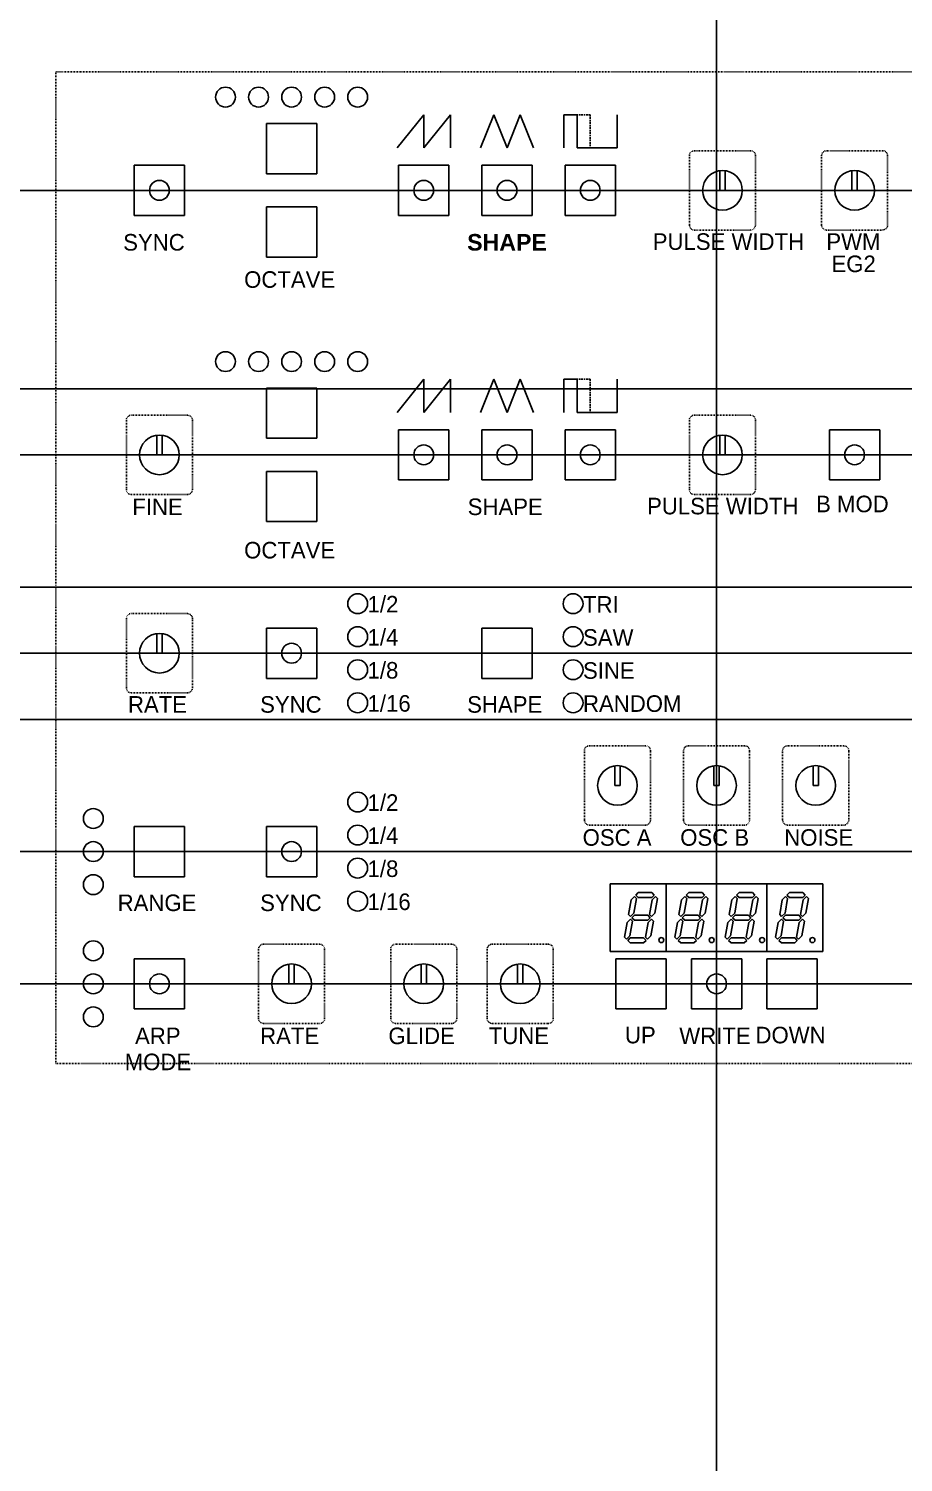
# Model space of a CAD drawing. Extents: x -1951 to 2029, y -1958 to 1511.
# Drawn here: x -22.2 to 110.1, y -223.2 to -6.4 of the extents above; entities that cross this region are included whole.
import ezdxf

# ---------------------------------------------------------------- set-up
doc = ezdxf.new("R2010")
doc.units = 0
for name, pattern in [('BORDER', [0.875, 0.25, -0.125, 0.25, -0.125, 0, -0.125]), ('DASHED', [0.375, 0.25, -0.125]), ('DOT', [0.125, 0, -0.125])]:
    doc.linetypes.add(name, pattern=pattern)
doc.layers.add('CONSTRUCTION', color=7, linetype='CONTINUOUS')
doc.layers.add('LAYER1', color=7, linetype='CONTINUOUS')
doc.styles.add('TEXT205812', font='arialbd.ttf', dxfattribs={"height": 0.2})
doc.styles.add('TEXT205845', font='txt', dxfattribs={"height": 0.2})
doc.styles.add('TEXT205848', font='txt', dxfattribs={"height": 0.2})
doc.styles.add('TEXT205851', font='txt', dxfattribs={"height": 0.2})
doc.styles.add('TEXT205854', font='txt', dxfattribs={"height": 0.2})
doc.styles.add('TEXT206073', font='txt', dxfattribs={"height": 0.2})
doc.styles.add('TEXT206076', font='txt', dxfattribs={"height": 0.2})
doc.styles.add('TEXT206079', font='txt', dxfattribs={"height": 0.2})
doc.styles.add('TEXT206082', font='txt', dxfattribs={"height": 0.2})
doc.styles.add('TEXT206085', font='txt', dxfattribs={"height": 0.2})
doc.styles.add('TEXT207036', font='txt', dxfattribs={"height": 0.2})
doc.styles.add('TEXT207039', font='txt', dxfattribs={"height": 0.2})
doc.styles.add('TEXT207042', font='txt', dxfattribs={"height": 0.2})
doc.styles.add('TEXT207197', font='txt', dxfattribs={"height": 0.2})
doc.styles.add('TEXT207208', font='txt', dxfattribs={"height": 0.2})
doc.styles.add('TEXT207295', font='txt', dxfattribs={"height": 0.2})
doc.styles.add('TEXT207298', font='txt', dxfattribs={"height": 0.2})
doc.styles.add('TEXT207349', font='txt', dxfattribs={"height": 0.2})
doc.styles.add('TEXT207368', font='txt', dxfattribs={"height": 0.2})
doc.styles.add('TEXT207415', font='txt', dxfattribs={"height": 0.2})
doc.styles.add('TEXT207421', font='txt', dxfattribs={"height": 0.2})
doc.styles.add('TEXT207464', font='txt', dxfattribs={"height": 0.2})
doc.styles.add('TEXT207467', font='txt', dxfattribs={"height": 0.2})
doc.styles.add('TEXT207520', font='txt', dxfattribs={"height": 0.2})
doc.styles.add('TEXT207720', font='txt', dxfattribs={"height": 0.2})
doc.styles.add('TEXT207847', font='txt', dxfattribs={"height": 0.2})
doc.styles.add('TEXT207850', font='txt', dxfattribs={"height": 0.2})
doc.styles.add('TEXT208409', font='txt', dxfattribs={"height": 0.2})
doc.styles.add('TEXT208412', font='txt', dxfattribs={"height": 0.2})
doc.styles.add('TEXT208415', font='txt', dxfattribs={"height": 0.2})
doc.styles.add('TEXT208418', font='txt', dxfattribs={"height": 0.2})
doc.styles.add('TEXT208429', font='txt', dxfattribs={"height": 0.2})
doc.styles.add('TEXT208432', font='txt', dxfattribs={"height": 0.2})
doc.styles.add('TEXT208435', font='txt', dxfattribs={"height": 0.2})
doc.styles.add('TEXT208438', font='txt', dxfattribs={"height": 0.2})
doc.styles.add('TEXT208441', font='txt', dxfattribs={"height": 0.2})
doc.styles.add('TEXT208444', font='txt', dxfattribs={"height": 0.2})
doc.styles.add('TEXT208447', font='txt', dxfattribs={"height": 0.2})
doc.styles.add('TEXT208450', font='txt', dxfattribs={"height": 0.2})

msp = doc.modelspace()

# ---------------------------------------------------------------- linework, layer by layer
at = {"layer": 'CONSTRUCTION', "color": 6}
for p, q in [((81.87, 1511.29), (81.87, -1957.74)), ((-1308.95, -30.86), (1353.98, -30.86)), ((-584.27, -60.86), (964.3, -60.86)), ((807.81, -70.86), (-745.5, -70.86)), ((-391.89, -90.86), (589.76, -90.86)), ((1007.83, -100.86), (-826.65, -100.86)), ((1893.86, -110.86), (-1951.12, -110.86)), ((-483.11, -130.86), (701.65, -130.86)), ((2028.99, -150.86), (-1807.33, -150.86))]:
    msp.add_line(p, q, dxfattribs=at)
at = {"layer": 'LAYER1', "color": 7, "linetype": 'DOT'}
for p, q in [((181.87, -12.92), (-18.13, -12.92)), ((-18.13, -12.92), (-18.13, -162.92)), ((-18.13, -162.92), (181.87, -162.92))]:
    msp.add_line(p, q, dxfattribs=at)
at = {"layer": 'LAYER1', "color": 7}
for p, q in [((37.56, -19.44), (33.54, -24.44)), ((37.56, -24.44), (37.56, -19.44)), ((41.59, -19.44), (37.56, -24.44)), ((41.59, -24.44), (41.59, -19.44)), ((46.14, -24.44), (48.15, -19.44)), ((48.15, -19.44), (50.16, -24.44)), ((50.16, -24.44), (52.17, -19.44)), ((52.17, -19.44), (54.19, -24.44)), ((60.76, -19.44), (58.76, -19.44)), ((58.76, -24.44), (58.76, -19.44)), ((60.76, -19.44), (60.76, -24.44)), ((66.81, -19.44), (66.81, -24.44)), ((21.36, -20.76), (13.76, -20.76)), ((13.76, -20.76), (13.76, -28.36)), ((21.36, -20.76), (13.76, -20.76)), ((13.76, -20.76), (13.76, -28.36)), ((21.36, -20.76), (13.76, -20.76)), ((13.76, -20.76), (13.76, -28.36)), ((21.36, -20.76), (13.76, -20.76)), ((13.76, -20.76), (13.76, -28.36)), ((21.36, -20.76), (13.76, -20.76)), ((13.76, -20.76), (13.76, -28.36)), ((21.36, -28.36), (21.36, -20.76)), ((21.36, -28.36), (21.36, -20.76)), ((21.36, -28.36), (21.36, -20.76)), ((21.36, -28.36), (21.36, -20.76)), ((21.36, -28.36), (21.36, -20.76)), ((60.76, -24.44), (66.81, -24.44)), ((1.36, -27.06), (-6.24, -27.06)), ((-6.24, -27.06), (-6.24, -34.66)), ((1.36, -34.66), (1.36, -27.06)), ((41.36, -27.06), (33.76, -27.06)), ((33.76, -27.06), (33.76, -34.66)), ((41.36, -27.06), (33.76, -27.06)), ((33.76, -27.06), (33.76, -34.66)), ((41.36, -27.06), (33.76, -27.06)), ((33.76, -27.06), (33.76, -34.66)), ((41.36, -34.66), (41.36, -27.06)), ((41.36, -34.66), (41.36, -27.06)), ((41.36, -34.66), (41.36, -27.06)), ((53.96, -27.06), (46.36, -27.06)), ((46.36, -27.06), (46.36, -34.66)), ((53.96, -27.06), (46.36, -27.06)), ((46.36, -27.06), (46.36, -34.66)), ((53.96, -27.06), (46.36, -27.06)), ((46.36, -27.06), (46.36, -34.66)), ((53.96, -34.66), (53.96, -27.06)), ((53.96, -34.66), (53.96, -27.06)), ((53.96, -34.66), (53.96, -27.06)), ((66.56, -27.06), (58.96, -27.06)), ((58.96, -27.06), (58.96, -34.66)), ((66.56, -27.06), (58.96, -27.06)), ((58.96, -27.06), (58.96, -34.66)), ((66.56, -34.66), (66.56, -27.06)), ((66.56, -34.66), (66.56, -27.06)), ((82.36, -30.86), (82.36, -27.89)), ((82.36, -30.86), (82.36, -27.89)), ((82.36, -30.86), (82.36, -27.89)), ((83.16, -30.86), (83.16, -27.89)), ((83.16, -30.86), (83.16, -27.89)), ((83.16, -30.86), (83.16, -27.89)), ((102.36, -30.86), (102.36, -27.89)), ((102.36, -30.86), (102.36, -27.89)), ((102.36, -30.86), (102.36, -27.89)), ((102.36, -30.86), (102.36, -27.89)), ((103.16, -30.86), (103.16, -27.89)), ((103.16, -30.86), (103.16, -27.89)), ((103.16, -30.86), (103.16, -27.89)), ((103.16, -30.86), (103.16, -27.89)), ((13.76, -28.36), (21.36, -28.36)), ((13.76, -28.36), (21.36, -28.36)), ((13.76, -28.36), (21.36, -28.36)), ((13.76, -28.36), (21.36, -28.36)), ((13.76, -28.36), (21.36, -28.36)), ((82.36, -30.86), (83.16, -30.86)), ((82.36, -30.86), (83.16, -30.86)), ((82.36, -30.86), (83.16, -30.86)), ((102.36, -30.86), (103.16, -30.86)), ((102.36, -30.86), (103.16, -30.86)), ((102.36, -30.86), (103.16, -30.86)), ((102.36, -30.86), (103.16, -30.86)), ((-6.24, -34.66), (1.36, -34.66)), ((21.36, -33.36), (13.76, -33.36)), ((13.76, -33.36), (13.76, -40.96)), ((21.36, -33.36), (13.76, -33.36)), ((13.76, -33.36), (13.76, -40.96)), ((21.36, -40.96), (21.36, -33.36)), ((21.36, -40.96), (21.36, -33.36)), ((33.76, -34.66), (41.36, -34.66)), ((33.76, -34.66), (41.36, -34.66)), ((33.76, -34.66), (41.36, -34.66)), ((46.36, -34.66), (53.96, -34.66)), ((46.36, -34.66), (53.96, -34.66)), ((46.36, -34.66), (53.96, -34.66)), ((58.96, -34.66), (66.56, -34.66)), ((58.96, -34.66), (66.56, -34.66)), ((13.76, -40.96), (21.36, -40.96)), ((13.76, -40.96), (21.36, -40.96)), ((37.56, -59.44), (33.54, -64.44)), ((37.56, -64.44), (37.56, -59.44)), ((41.59, -59.44), (37.56, -64.44)), ((41.59, -64.44), (41.59, -59.44)), ((46.14, -64.44), (48.15, -59.44)), ((48.15, -59.44), (50.16, -64.44)), ((50.16, -64.44), (52.17, -59.44)), ((52.17, -59.44), (54.19, -64.44)), ((60.76, -59.44), (58.76, -59.44)), ((58.76, -64.44), (58.76, -59.44)), ((60.76, -59.44), (60.76, -64.44)), ((66.81, -59.44), (66.81, -64.44)), ((21.36, -60.76), (13.76, -60.76)), ((13.76, -60.76), (13.76, -68.36)), ((21.36, -68.36), (21.36, -60.76)), ((60.76, -64.44), (66.81, -64.44)), ((41.36, -67.06), (33.76, -67.06)), ((33.76, -67.06), (33.76, -74.66)), ((41.36, -67.06), (33.76, -67.06)), ((33.76, -67.06), (33.76, -74.66)), ((41.36, -74.66), (41.36, -67.06)), ((41.36, -74.66), (41.36, -67.06)), ((53.96, -67.06), (46.36, -67.06)), ((46.36, -67.06), (46.36, -74.66)), ((53.96, -67.06), (46.36, -67.06)), ((46.36, -67.06), (46.36, -74.66)), ((53.96, -74.66), (53.96, -67.06)), ((53.96, -74.66), (53.96, -67.06)), ((66.56, -67.06), (58.96, -67.06)), ((58.96, -67.06), (58.96, -74.66)), ((66.56, -67.06), (58.96, -67.06)), ((58.96, -67.06), (58.96, -74.66)), ((66.56, -74.66), (66.56, -67.06)), ((66.56, -74.66), (66.56, -67.06)), ((106.56, -67.06), (98.96, -67.06)), ((98.96, -67.06), (98.96, -74.66)), ((106.56, -67.06), (98.96, -67.06)), ((98.96, -67.06), (98.96, -74.66)), ((106.56, -67.06), (98.96, -67.06)), ((98.96, -67.06), (98.96, -74.66)), ((106.56, -74.66), (106.56, -67.06)), ((106.56, -74.66), (106.56, -67.06)), ((106.56, -74.66), (106.56, -67.06)), ((-2.84, -70.86), (-2.84, -67.89)), ((-2.84, -70.86), (-2.84, -67.89)), ((-2.04, -70.86), (-2.04, -67.89)), ((-2.04, -70.86), (-2.04, -67.89)), ((13.76, -68.36), (21.36, -68.36)), ((82.36, -70.86), (82.36, -67.89)), ((82.36, -70.86), (82.36, -67.89)), ((83.16, -70.86), (83.16, -67.89)), ((83.16, -70.86), (83.16, -67.89)), ((-2.84, -70.86), (-2.04, -70.86)), ((-2.84, -70.86), (-2.04, -70.86)), ((82.36, -70.86), (83.16, -70.86)), ((82.36, -70.86), (83.16, -70.86)), ((21.36, -73.36), (13.76, -73.36)), ((13.76, -73.36), (13.76, -80.96)), ((21.36, -73.36), (13.76, -73.36)), ((13.76, -73.36), (13.76, -80.96)), ((21.36, -73.36), (13.76, -73.36)), ((13.76, -73.36), (13.76, -80.96)), ((21.36, -80.96), (21.36, -73.36)), ((21.36, -80.96), (21.36, -73.36)), ((21.36, -80.96), (21.36, -73.36)), ((33.76, -74.66), (41.36, -74.66)), ((33.76, -74.66), (41.36, -74.66)), ((46.36, -74.66), (53.96, -74.66)), ((46.36, -74.66), (53.96, -74.66)), ((58.96, -74.66), (66.56, -74.66)), ((58.96, -74.66), (66.56, -74.66)), ((98.96, -74.66), (106.56, -74.66)), ((98.96, -74.66), (106.56, -74.66)), ((98.96, -74.66), (106.56, -74.66)), ((13.76, -80.96), (21.36, -80.96)), ((13.76, -80.96), (21.36, -80.96)), ((13.76, -80.96), (21.36, -80.96)), ((21.36, -97.06), (13.76, -97.06)), ((13.76, -97.06), (13.76, -104.66)), ((21.36, -104.66), (21.36, -97.06)), ((46.36, -97.06), (53.96, -97.06)), ((46.36, -104.66), (46.36, -97.06)), ((53.96, -97.06), (53.96, -104.66)), ((-2.84, -100.86), (-2.84, -97.89)), ((-2.04, -100.86), (-2.04, -97.89)), ((-2.84, -100.86), (-2.04, -100.86)), ((13.76, -104.66), (21.36, -104.66)), ((53.96, -104.66), (46.36, -104.66)), ((66.47, -120.86), (66.47, -117.89)), ((67.27, -120.86), (67.27, -117.89)), ((81.47, -120.86), (81.47, -117.89)), ((82.27, -120.86), (82.27, -117.89)), ((96.47, -120.86), (96.47, -117.89)), ((97.27, -120.86), (97.27, -117.89)), ((66.47, -120.86), (67.27, -120.86)), ((81.47, -120.86), (82.27, -120.86)), ((96.47, -120.86), (97.27, -120.86)), ((1.36, -127.06), (-6.24, -127.06)), ((-6.24, -127.06), (-6.24, -134.66)), ((1.36, -127.06), (-6.24, -127.06)), ((-6.24, -127.06), (-6.24, -134.66)), ((1.36, -127.06), (-6.24, -127.06)), ((-6.24, -127.06), (-6.24, -134.66)), ((1.36, -127.06), (-6.24, -127.06)), ((-6.24, -127.06), (-6.24, -134.66)), ((1.36, -134.66), (1.36, -127.06)), ((1.36, -134.66), (1.36, -127.06)), ((1.36, -134.66), (1.36, -127.06)), ((1.36, -134.66), (1.36, -127.06)), ((21.36, -127.06), (13.76, -127.06)), ((13.76, -127.06), (13.76, -134.66)), ((21.36, -127.06), (13.76, -127.06)), ((13.76, -127.06), (13.76, -134.66)), ((21.36, -127.06), (13.76, -127.06)), ((13.76, -127.06), (13.76, -134.66)), ((21.36, -134.66), (21.36, -127.06)), ((21.36, -134.66), (21.36, -127.06)), ((21.36, -134.66), (21.36, -127.06)), ((-6.24, -134.66), (1.36, -134.66)), ((-6.24, -134.66), (1.36, -134.66)), ((-6.24, -134.66), (1.36, -134.66)), ((-6.24, -134.66), (1.36, -134.66)), ((13.76, -134.66), (21.36, -134.66)), ((13.76, -134.66), (21.36, -134.66)), ((13.76, -134.66), (21.36, -134.66)), ((97.97, -135.76), (65.77, -135.76)), ((65.77, -135.76), (65.77, -145.96)), ((74.25, -135.76), (74.25, -145.96)), ((74.25, -145.96), (74.25, -135.76)), ((81.87, -135.76), (81.87, -145.96)), ((81.87, -145.96), (81.87, -135.76)), ((89.49, -135.76), (89.49, -145.96)), ((89.49, -145.96), (89.49, -135.76)), ((97.97, -145.96), (97.97, -135.76)), ((68.95, -138.15), (68.56, -140.38)), ((69.46, -137.64), (68.95, -138.15)), ((69.37, -140.17), (69.76, -137.94)), ((69.46, -137.64), (69.76, -137.94)), ((69.65, -137.44), (70.03, -137.06)), ((69.65, -137.44), (70.03, -137.82)), ((70.03, -137.06), (72.06, -137.06)), ((70.03, -137.82), (72.06, -137.82)), ((71.72, -140.38), (72.12, -138.15)), ((72.44, -137.44), (72.06, -137.06)), ((72.44, -137.44), (72.06, -137.82)), ((72.63, -137.64), (72.12, -138.15)), ((72.93, -137.94), (72.53, -140.17)), ((72.63, -137.64), (72.93, -137.94)), ((76.57, -138.15), (76.18, -140.38)), ((77.08, -137.64), (76.57, -138.15)), ((76.99, -140.17), (77.38, -137.94)), ((77.08, -137.64), (77.38, -137.94)), ((77.27, -137.44), (77.65, -137.06)), ((77.27, -137.44), (77.65, -137.82)), ((77.65, -137.06), (79.68, -137.06)), ((77.65, -137.82), (79.68, -137.82)), ((79.34, -140.38), (79.74, -138.15)), ((80.06, -137.44), (79.68, -137.06)), ((80.06, -137.44), (79.68, -137.82)), ((80.25, -137.64), (79.74, -138.15)), ((80.55, -137.94), (80.15, -140.17)), ((80.25, -137.64), (80.55, -137.94)), ((84.19, -138.15), (83.8, -140.38)), ((84.7, -137.64), (84.19, -138.15)), ((84.61, -140.17), (85, -137.94)), ((84.7, -137.64), (85, -137.94)), ((84.89, -137.44), (85.27, -137.06)), ((84.89, -137.44), (85.27, -137.82)), ((85.27, -137.06), (87.3, -137.06)), ((85.27, -137.82), (87.3, -137.82)), ((86.96, -140.38), (87.36, -138.15)), ((87.68, -137.44), (87.3, -137.06)), ((87.68, -137.44), (87.3, -137.82)), ((87.87, -137.64), (87.36, -138.15)), ((88.17, -137.94), (87.77, -140.17)), ((87.87, -137.64), (88.17, -137.94)), ((91.81, -138.15), (91.42, -140.38)), ((92.32, -137.64), (91.81, -138.15)), ((92.23, -140.17), (92.62, -137.94)), ((92.32, -137.64), (92.62, -137.94)), ((92.51, -137.44), (92.89, -137.06)), ((92.51, -137.44), (92.89, -137.82)), ((92.89, -137.06), (94.92, -137.06)), ((92.89, -137.82), (94.92, -137.82)), ((94.58, -140.38), (94.98, -138.15)), ((95.3, -137.44), (94.92, -137.06)), ((95.3, -137.44), (94.92, -137.82)), ((95.49, -137.64), (94.98, -138.15)), ((95.79, -137.94), (95.39, -140.17)), ((95.49, -137.64), (95.79, -137.94)), ((68.86, -140.68), (68.56, -140.38)), ((68.86, -140.68), (69.37, -140.17)), ((69.05, -140.87), (69.43, -140.49)), ((69.05, -140.87), (69.43, -141.25)), ((69.43, -140.49), (71.45, -140.49)), ((71.83, -140.87), (71.45, -140.49)), ((71.83, -140.87), (71.45, -141.25)), ((72.02, -140.68), (71.72, -140.38)), ((72.02, -140.68), (72.53, -140.17)), ((76.48, -140.68), (76.18, -140.38)), ((76.48, -140.68), (76.99, -140.17)), ((76.67, -140.87), (77.05, -140.49)), ((76.67, -140.87), (77.05, -141.25)), ((77.05, -140.49), (79.07, -140.49)), ((79.45, -140.87), (79.07, -140.49)), ((79.45, -140.87), (79.07, -141.25)), ((79.64, -140.68), (79.34, -140.38)), ((79.64, -140.68), (80.15, -140.17)), ((84.1, -140.68), (83.8, -140.38)), ((84.1, -140.68), (84.61, -140.17)), ((84.29, -140.87), (84.67, -140.49)), ((84.29, -140.87), (84.67, -141.25)), ((84.67, -140.49), (86.69, -140.49)), ((87.07, -140.87), (86.69, -140.49)), ((87.07, -140.87), (86.69, -141.25)), ((87.26, -140.68), (86.96, -140.38)), ((87.26, -140.68), (87.77, -140.17)), ((91.72, -140.68), (91.42, -140.38)), ((91.72, -140.68), (92.23, -140.17)), ((91.91, -140.87), (92.29, -140.49)), ((91.91, -140.87), (92.29, -141.25)), ((92.29, -140.49), (94.31, -140.49)), ((94.69, -140.87), (94.31, -140.49)), ((94.69, -140.87), (94.31, -141.25)), ((94.88, -140.68), (94.58, -140.38)), ((94.88, -140.68), (95.39, -140.17)), ((68.35, -141.58), (67.95, -143.81)), ((68.86, -141.07), (68.35, -141.58)), ((68.76, -143.6), (69.15, -141.37)), ((68.86, -141.07), (69.15, -141.37)), ((69.43, -141.25), (71.45, -141.25)), ((71.12, -143.82), (71.51, -141.58)), ((72.02, -141.07), (71.51, -141.58)), ((72.32, -141.37), (71.93, -143.58)), ((72.02, -141.07), (72.32, -141.37)), ((75.97, -141.58), (75.57, -143.81)), ((76.48, -141.07), (75.97, -141.58)), ((76.38, -143.6), (76.77, -141.37)), ((76.48, -141.07), (76.77, -141.37)), ((77.05, -141.25), (79.07, -141.25)), ((78.74, -143.82), (79.13, -141.58)), ((79.64, -141.07), (79.13, -141.58)), ((79.94, -141.37), (79.55, -143.58)), ((79.64, -141.07), (79.94, -141.37)), ((83.59, -141.58), (83.19, -143.81)), ((84.1, -141.07), (83.59, -141.58)), ((84, -143.6), (84.39, -141.37)), ((84.1, -141.07), (84.39, -141.37)), ((84.67, -141.25), (86.69, -141.25)), ((86.36, -143.82), (86.75, -141.58)), ((87.26, -141.07), (86.75, -141.58)), ((87.56, -141.37), (87.17, -143.58)), ((87.26, -141.07), (87.56, -141.37)), ((91.21, -141.58), (90.81, -143.81)), ((91.72, -141.07), (91.21, -141.58)), ((91.62, -143.6), (92.01, -141.37)), ((91.72, -141.07), (92.01, -141.37)), ((92.29, -141.25), (94.31, -141.25)), ((93.98, -143.82), (94.37, -141.58)), ((94.88, -141.07), (94.37, -141.58)), ((95.18, -141.37), (94.79, -143.58)), ((94.88, -141.07), (95.18, -141.37)), ((68.25, -144.11), (67.95, -143.81)), ((68.25, -144.11), (68.76, -143.6)), ((68.44, -144.3), (68.82, -143.92)), ((68.44, -144.3), (68.82, -144.68)), ((68.82, -143.92), (70.83, -143.92)), ((68.82, -144.68), (70.83, -144.68)), ((71.21, -144.3), (70.83, -143.92)), ((71.21, -144.3), (70.83, -144.68)), ((71.41, -144.11), (71.12, -143.82)), ((71.41, -144.11), (71.93, -143.58)), ((75.87, -144.11), (75.57, -143.81)), ((75.87, -144.11), (76.38, -143.6)), ((76.06, -144.3), (76.44, -143.92)), ((76.06, -144.3), (76.44, -144.68)), ((76.44, -143.92), (78.45, -143.92)), ((76.44, -144.68), (78.45, -144.68)), ((78.83, -144.3), (78.45, -143.92)), ((78.83, -144.3), (78.45, -144.68)), ((79.03, -144.11), (78.74, -143.82)), ((79.03, -144.11), (79.55, -143.58)), ((83.49, -144.11), (83.19, -143.81)), ((83.49, -144.11), (84, -143.6)), ((83.68, -144.3), (84.06, -143.92)), ((83.68, -144.3), (84.06, -144.68)), ((84.06, -143.92), (86.07, -143.92)), ((84.06, -144.68), (86.07, -144.68)), ((86.45, -144.3), (86.07, -143.92)), ((86.45, -144.3), (86.07, -144.68)), ((86.65, -144.11), (86.36, -143.82)), ((86.65, -144.11), (87.17, -143.58)), ((91.11, -144.11), (90.81, -143.81)), ((91.11, -144.11), (91.62, -143.6)), ((91.3, -144.3), (91.68, -143.92)), ((91.3, -144.3), (91.68, -144.68)), ((91.68, -143.92), (93.69, -143.92)), ((91.68, -144.68), (93.69, -144.68)), ((94.07, -144.3), (93.69, -143.92)), ((94.07, -144.3), (93.69, -144.68)), ((94.27, -144.11), (93.98, -143.82)), ((94.27, -144.11), (94.79, -143.58)), ((1.36, -147.06), (-6.24, -147.06)), ((-6.24, -147.06), (-6.24, -154.66)), ((1.36, -154.66), (1.36, -147.06)), ((65.77, -145.96), (97.97, -145.96)), ((74.24, -147.06), (66.64, -147.06)), ((66.64, -147.06), (66.64, -154.66)), ((74.24, -154.66), (74.24, -147.06)), ((85.67, -147.06), (78.07, -147.06)), ((78.07, -147.06), (78.07, -154.66)), ((85.67, -147.06), (78.07, -147.06)), ((78.07, -147.06), (78.07, -154.66)), ((85.67, -154.66), (85.67, -147.06)), ((85.67, -154.66), (85.67, -147.06)), ((97.1, -147.06), (89.5, -147.06)), ((89.5, -147.06), (89.5, -154.66)), ((97.1, -147.06), (89.5, -147.06)), ((89.5, -147.06), (89.5, -154.66)), ((97.1, -154.66), (97.1, -147.06)), ((97.1, -154.66), (97.1, -147.06)), ((17.16, -150.86), (17.16, -147.89)), ((17.16, -150.86), (17.16, -147.89)), ((17.96, -150.86), (17.96, -147.89)), ((17.96, -150.86), (17.96, -147.89)), ((37.16, -150.86), (37.16, -147.89)), ((37.96, -150.86), (37.96, -147.89)), ((51.76, -150.86), (51.76, -147.89)), ((51.76, -150.86), (51.76, -147.89)), ((51.76, -150.86), (51.76, -147.89)), ((52.56, -150.86), (52.56, -147.89)), ((52.56, -150.86), (52.56, -147.89)), ((52.56, -150.86), (52.56, -147.89)), ((17.16, -150.86), (17.96, -150.86)), ((17.16, -150.86), (17.96, -150.86)), ((37.16, -150.86), (37.96, -150.86)), ((51.76, -150.86), (52.56, -150.86)), ((51.76, -150.86), (52.56, -150.86)), ((51.76, -150.86), (52.56, -150.86)), ((-6.24, -154.66), (1.36, -154.66)), ((66.64, -154.66), (74.24, -154.66)), ((78.07, -154.66), (85.67, -154.66)), ((78.07, -154.66), (85.67, -154.66)), ((89.5, -154.66), (97.1, -154.66)), ((89.5, -154.66), (97.1, -154.66))]:
    msp.add_line(p, q, dxfattribs=at)
at = {"layer": 'LAYER1', "color": 7, "linetype": 'DASHED'}
for p, q in [((62.76, -19.44), (60.76, -19.44)), ((62.76, -19.44), (62.76, -24.44)), ((62.76, -59.44), (60.76, -59.44)), ((62.76, -59.44), (62.76, -64.44))]:
    msp.add_line(p, q, dxfattribs=at)
at = {"layer": 'LAYER1', "color": 253, "linetype": 'DOT'}
for p, q in [((77.76, -25.61), (77.76, -36.11)), ((77.76, -25.61), (77.76, -36.11)), ((77.76, -25.61), (77.76, -36.11)), ((87.01, -24.86), (78.51, -24.86)), ((87.01, -24.86), (78.51, -24.86)), ((87.01, -24.86), (78.51, -24.86)), ((87.76, -36.11), (87.76, -25.61)), ((87.76, -36.11), (87.76, -25.61)), ((87.76, -36.11), (87.76, -25.61)), ((97.76, -25.61), (97.76, -36.11)), ((97.76, -25.61), (97.76, -36.11)), ((97.76, -25.61), (97.76, -36.11)), ((97.76, -25.61), (97.76, -36.11)), ((107.01, -24.86), (98.51, -24.86)), ((107.01, -24.86), (98.51, -24.86)), ((107.01, -24.86), (98.51, -24.86)), ((107.01, -24.86), (98.51, -24.86)), ((107.76, -36.11), (107.76, -25.61)), ((107.76, -36.11), (107.76, -25.61)), ((107.76, -36.11), (107.76, -25.61)), ((107.76, -36.11), (107.76, -25.61)), ((78.51, -36.86), (87.01, -36.86)), ((78.51, -36.86), (87.01, -36.86)), ((78.51, -36.86), (87.01, -36.86)), ((98.51, -36.86), (107.01, -36.86)), ((98.51, -36.86), (107.01, -36.86)), ((98.51, -36.86), (107.01, -36.86)), ((98.51, -36.86), (107.01, -36.86)), ((1.81, -64.86), (-6.69, -64.86)), ((1.81, -64.86), (-6.69, -64.86)), ((87.01, -64.86), (78.51, -64.86)), ((87.01, -64.86), (78.51, -64.86)), ((-7.44, -65.61), (-7.44, -76.11)), ((-7.44, -65.61), (-7.44, -76.11)), ((2.56, -76.11), (2.56, -65.61)), ((2.56, -76.11), (2.56, -65.61)), ((77.76, -65.61), (77.76, -76.11)), ((77.76, -65.61), (77.76, -76.11)), ((87.76, -76.11), (87.76, -65.61)), ((87.76, -76.11), (87.76, -65.61)), ((-6.69, -76.86), (1.81, -76.86)), ((-6.69, -76.86), (1.81, -76.86)), ((78.51, -76.86), (87.01, -76.86)), ((78.51, -76.86), (87.01, -76.86)), ((1.81, -94.86), (-6.69, -94.86)), ((-7.44, -95.61), (-7.44, -106.11)), ((2.56, -106.11), (2.56, -95.61)), ((-6.69, -106.86), (1.81, -106.86)), ((71.12, -114.86), (62.62, -114.86)), ((86.12, -114.86), (77.62, -114.86)), ((101.12, -114.86), (92.62, -114.86)), ((61.87, -115.61), (61.87, -126.11)), ((71.87, -126.11), (71.87, -115.61)), ((76.87, -115.61), (76.87, -126.11)), ((86.87, -126.11), (86.87, -115.61)), ((91.87, -115.61), (91.87, -126.11)), ((101.87, -126.11), (101.87, -115.61)), ((62.62, -126.86), (71.12, -126.86)), ((77.62, -126.86), (86.12, -126.86)), ((92.62, -126.86), (101.12, -126.86)), ((21.81, -144.86), (13.31, -144.86)), ((21.81, -144.86), (13.31, -144.86)), ((41.81, -144.86), (33.31, -144.86)), ((56.41, -144.86), (47.91, -144.86)), ((56.41, -144.86), (47.91, -144.86)), ((56.41, -144.86), (47.91, -144.86)), ((12.56, -145.61), (12.56, -156.11)), ((22.56, -156.11), (22.56, -145.61)), ((22.56, -156.11), (22.56, -145.61)), ((32.56, -145.61), (32.56, -156.11)), ((42.56, -156.11), (42.56, -145.61)), ((47.16, -145.61), (47.16, -156.11)), ((47.16, -145.61), (47.16, -156.11)), ((47.16, -145.61), (47.16, -156.11)), ((57.16, -156.11), (57.16, -145.61)), ((57.16, -156.11), (57.16, -145.61)), ((57.16, -156.11), (57.16, -145.61)), ((13.31, -156.86), (21.81, -156.86)), ((13.31, -156.86), (21.81, -156.86)), ((33.31, -156.86), (41.81, -156.86)), ((47.91, -156.86), (56.41, -156.86)), ((47.91, -156.86), (56.41, -156.86)), ((47.91, -156.86), (56.41, -156.86))]:
    msp.add_line(p, q, dxfattribs=at)
at = {"layer": 'LAYER1', "color": 7}
for centre, radius in [((7.56, -16.76), 1.5), ((12.56, -16.76), 1.5), ((17.56, -16.76), 1.5), ((22.56, -16.76), 1.5), ((27.56, -16.76), 1.5), ((82.76, -30.86), 3), ((82.76, -30.86), 3), ((82.76, -30.86), 3), ((102.76, -30.86), 3), ((102.76, -30.86), 3), ((102.76, -30.86), 3), ((102.76, -30.86), 3), ((-2.44, -30.86), 1.5), ((37.56, -30.86), 1.5), ((37.56, -30.86), 1.5), ((37.56, -30.86), 1.5), ((50.16, -30.86), 1.5), ((50.16, -30.86), 1.5), ((50.16, -30.86), 1.5), ((62.76, -30.86), 1.5), ((62.76, -30.86), 1.5), ((7.56, -56.76), 1.5), ((12.56, -56.76), 1.5), ((17.56, -56.76), 1.5), ((22.56, -56.76), 1.5), ((27.56, -56.76), 1.5), ((-2.44, -70.86), 3), ((-2.44, -70.86), 3), ((37.56, -70.86), 1.5), ((37.56, -70.86), 1.5), ((50.16, -70.86), 1.5), ((50.16, -70.86), 1.5), ((62.76, -70.86), 1.5), ((62.76, -70.86), 1.5), ((82.76, -70.86), 3), ((82.76, -70.86), 3), ((102.76, -70.86), 1.5), ((102.76, -70.86), 1.5), ((102.76, -70.86), 1.5), ((27.56, -93.37), 1.5), ((60.16, -93.37), 1.5), ((27.56, -98.36), 1.5), ((60.16, -98.36), 1.5), ((-2.44, -100.86), 3), ((17.56, -100.86), 1.5), ((27.56, -103.36), 1.5), ((60.16, -103.36), 1.5), ((27.56, -108.36), 1.5), ((60.16, -108.36), 1.5), ((66.87, -120.86), 3), ((81.87, -120.86), 3), ((96.87, -120.86), 3), ((27.56, -123.37), 1.5), ((-12.44, -125.86), 1.5), ((27.56, -128.36), 1.5), ((-12.44, -130.86), 1.5), ((17.56, -130.86), 1.5), ((17.56, -130.86), 1.5), ((27.56, -133.36), 1.5), ((-12.44, -135.86), 1.5), ((27.56, -138.36), 1.5), ((-12.44, -145.86), 1.5), ((73.51, -144.24), 0.38), ((81.13, -144.24), 0.38), ((88.75, -144.24), 0.38), ((96.37, -144.24), 0.38), ((-12.44, -150.86), 1.5), ((-2.44, -150.86), 1.5), ((17.56, -150.86), 3), ((17.56, -150.86), 3), ((37.56, -150.86), 3), ((52.16, -150.86), 3), ((81.87, -150.86), 1.5), ((81.87, -150.86), 1.5), ((-12.44, -155.86), 1.5)]:
    msp.add_circle(centre, radius, dxfattribs=at)
at = {"layer": 'LAYER1', "color": 253, "linetype": 'DOT'}
for centre, start, end in [((78.51, -25.61), 90, 180), ((78.51, -25.61), 90, 180), ((78.51, -25.61), 90, 180), ((87.01, -25.61), 360, 90), ((87.01, -25.61), 360, 90), ((87.01, -25.61), 360, 90), ((98.51, -25.61), 90, 180), ((98.51, -25.61), 90, 180), ((98.51, -25.61), 90, 180), ((98.51, -25.61), 90, 180), ((107.01, -25.61), 360, 90), ((107.01, -25.61), 360, 90), ((107.01, -25.61), 360, 90), ((107.01, -25.61), 360, 90), ((78.51, -36.11), 180, 270), ((78.51, -36.11), 180, 270), ((78.51, -36.11), 180, 270), ((87.01, -36.11), 270, 0), ((87.01, -36.11), 270, 0), ((87.01, -36.11), 270, 0), ((98.51, -36.11), 180, 270), ((98.51, -36.11), 180, 270), ((98.51, -36.11), 180, 270), ((98.51, -36.11), 180, 270), ((107.01, -36.11), 270, 0), ((107.01, -36.11), 270, 0), ((107.01, -36.11), 270, 0), ((107.01, -36.11), 270, 0), ((-6.69, -65.61), 90, 180), ((-6.69, -65.61), 90, 180), ((1.81, -65.61), 0, 90), ((1.81, -65.61), 0, 90), ((78.51, -65.61), 90, 180), ((78.51, -65.61), 90, 180), ((87.01, -65.61), 0, 90), ((87.01, -65.61), 0, 90), ((-6.69, -76.11), 180, 270), ((-6.69, -76.11), 180, 270), ((1.81, -76.11), 270, 0), ((1.81, -76.11), 270, 0), ((78.51, -76.11), 180, 270), ((78.51, -76.11), 180, 270), ((87.01, -76.11), 270, 0), ((87.01, -76.11), 270, 0), ((-6.69, -95.61), 90, 180), ((1.81, -95.61), 0, 90), ((-6.69, -106.11), 180, 270), ((1.81, -106.11), 270, 0), ((62.62, -115.61), 90, 180), ((71.12, -115.61), 0, 90), ((77.62, -115.61), 90, 180), ((86.12, -115.61), 0, 90), ((92.62, -115.61), 90, 180), ((101.12, -115.61), 360, 90), ((62.62, -126.11), 180, 270), ((71.12, -126.11), 270, 0), ((77.62, -126.11), 180, 270), ((86.12, -126.11), 270, 0), ((92.62, -126.11), 180, 270), ((101.12, -126.11), 270, 0), ((13.31, -145.61), 90, 180), ((13.31, -145.61), 90, 180), ((21.81, -145.61), 0, 90), ((21.81, -145.61), 0, 90), ((33.31, -145.61), 90, 180), ((41.81, -145.61), 0, 90), ((47.91, -145.61), 90, 180), ((47.91, -145.61), 90, 180), ((47.91, -145.61), 90, 180), ((56.41, -145.61), 0, 90), ((56.41, -145.61), 0, 90), ((56.41, -145.61), 0, 90), ((13.31, -156.11), 180, 270), ((13.31, -156.11), 180, 270), ((21.81, -156.11), 270, 0), ((21.81, -156.11), 270, 0), ((33.31, -156.11), 180, 270), ((41.81, -156.11), 270, 0), ((47.91, -156.11), 180, 270), ((47.91, -156.11), 180, 270), ((47.91, -156.11), 180, 270), ((56.41, -156.11), 270, 0), ((56.41, -156.11), 270, 0), ((56.41, -156.11), 270, 0)]:
    msp.add_arc(centre, 0.75, start, end, dxfattribs=at)

# ---------------------------------------------------------------- texts
at = {"layer": 'LAYER1', "color": 7, "linetype": 'BORDER'}
for s, style, p in [('SYNC', 'TEXT205845', (-7.92, -39.97)), ('SHAPE', 'TEXT205812', (44.13, -39.97)), ('PULSE WIDTH', 'TEXT205854', (72.21, -39.86)), ('PWM', 'TEXT207847', (98.48, -39.86)), ('EG2', 'TEXT207850', (99.26, -43.23)), ('OCTAVE', 'TEXT205851', (10.38, -45.6)), ('FINE', 'TEXT206079', (-6.54, -79.97)), ('SHAPE', 'TEXT206073', (44.21, -79.97)), ('PULSE WIDTH', 'TEXT206085', (71.35, -79.86)), ('B MOD', 'TEXT206076', (96.93, -79.54)), ('OCTAVE', 'TEXT206082', (10.38, -86.53)), ('1/2', 'TEXT208429', (29.06, -94.7)), ('TRI', 'TEXT208409', (61.66, -94.73)), ('1/4', 'TEXT208432', (29.06, -99.7)), ('SAW', 'TEXT208412', (61.66, -99.73)), ('1/8', 'TEXT208435', (29.06, -104.7)), ('SINE', 'TEXT208415', (61.66, -104.73)), ('RATE', 'TEXT207197', (-7.2, -109.86)), ('SYNC', 'TEXT207208', (12.8, -109.86)), ('1/16', 'TEXT208438', (29.06, -109.7)), ('SHAPE', 'TEXT207720', (44.13, -109.86)), ('RANDOM', 'TEXT208418', (61.66, -109.73)), ('1/2', 'TEXT208441', (29.06, -124.7)), ('1/4', 'TEXT208444', (29.06, -129.7)), ('OSC A', 'TEXT207036', (61.6, -129.98)), ('OSC B', 'TEXT207039', (76.37, -129.98)), ('NOISE', 'TEXT207042', (92.11, -129.98)), ('1/8', 'TEXT208447', (29.06, -134.7)), ('RANGE', 'TEXT207295', (-8.76, -139.86)), ('SYNC', 'TEXT207368', (12.8, -139.86)), ('1/16', 'TEXT208450', (29.06, -139.7)), ('ARP', 'TEXT207298', (-6.13, -159.98)), ('RATE', 'TEXT207415', (12.8, -159.98)), ('GLIDE', 'TEXT207520', (32.21, -159.98)), ('TUNE', 'TEXT205848', (47.4, -159.97)), ('UP', 'TEXT207464', (68.01, -159.86)), ('WRITE', 'TEXT207421', (76.23, -159.98)), ('DOWN', 'TEXT207467', (87.76, -159.86)), ('MODE', 'TEXT207349', (-7.69, -163.92))]:
    msp.add_text(s, height=2.506, dxfattribs=dict(at, style=style)).set_placement(p)

doc.saveas('drawing.dxf')
